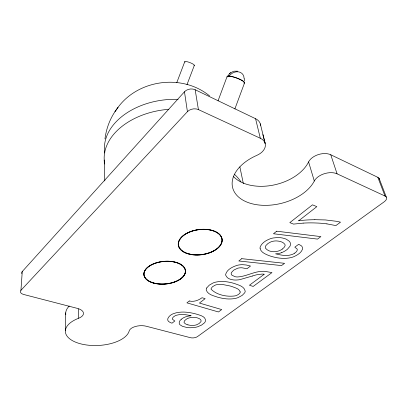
<?xml version="1.0" encoding="UTF-8"?>
<svg xmlns="http://www.w3.org/2000/svg" width="407" height="407" viewBox="0 0 407 407"><rect width="100%" height="100%" fill="white"/><g stroke="black" fill="none" stroke-linecap="round" stroke-linejoin="round"><path stroke-width="0.61" d="M233.318 176.384A41.952 26.948 -13.7 0 0 272.888 185.185A41.952 26.948 -13.7 0 0 308.587 161.92A13.726 8.45 -16.4 0 1 330.749 154.757L377.844 177.335L385.017 196.032A6.843 3.775 -17.3 0 1 384.381 201.668L197.537 336.558A5.128 2.406 -6.5 0 1 190.425 337.688L146.199 326.226A11.045 5.291 -4.4 0 0 129.187 330.957A32.082 15.415 -2.7 0 1 80.978 343.92A32.082 15.415 -2.7 0 1 78.653 318.249L78.693 308.918M65.379 330.677L65.72 312.841M78.653 318.249A11.778 5.866 -1.4 0 0 77.432 308.404L23.759 294.495A5.998 3.103 0.9 0 1 20.935 290.323L22.258 271.535L184.468 91.789A7.647 5.647 -9.7 0 1 195.157 89.744L255.565 118.707A14.504 9.921 -13.4 0 1 260.556 125.336M244.546 80.901L244.556 78.617M104.965 138.843C106.313 128.48 110.048 118.366 116.214 109.895M234.88 108.918L244.582 82.799M218.04 100.844L227.086 76.567M176.74 82.728L184.793 61.63M186.981 84.661L194.353 65.329M227.889 75.911L229.894 73.311M116.519 109.483C136.406 79.68 181.914 73.067 209.569 95.92M114.947 111.681L118.066 107.29M20.935 290.323L187.423 111.671A7.87 5.632 -9.5 0 1 198.423 109.595L260.317 138.268A14.896 9.86 -12.9 0 1 256.802 155.382A43.03 26.704 -13.3 0 0 245.848 201.628A43.03 26.704 -13.3 0 0 314.306 181.013A14.072 8.364 -15.9 0 1 337.082 173.83L385.017 196.032M181.334 319.23L180.215 320.334A12.332 5.973 -6.5 0 0 179.243 322.298L179.248 323.433A9.458 4.579 -6.4 0 0 179.955 324.761L182.428 326.302L186.772 327.467A13.777 6.685 -6.6 0 0 190.858 327.737L195.299 327.325A10.684 5.164 -6.6 0 0 197.726 326.75L201.536 325.091L204.37 322.919A12.022 5.825 -6.6 0 0 205.357 321.357C206.486 316.28 199.328 315.166 195.894 313.96C189.677 312.322 183.079 311.355 176.709 312.698A11.014 5.403 -6.1 0 0 174.003 313.522C170.289 314.275 164.311 319.999 170.075 322.42A10.104 4.945 -6 0 0 172.034 323.158L174.812 321.016L172.461 319.261A5.525 2.707 -6 0 1 172.38 318.376L173.28 317.043L175.081 315.812A6.878 3.373 -6 0 1 176.684 315.181C181.42 313.868 186.442 314.642 191.137 315.766A10.77 5.225 -6.5 0 0 185.612 316.844A12.505 6.059 -6.5 0 0 181.364 319.241M230.179 73.067L233.486 71.322M229.563 73.591L230.596 72.711M282.387 249.018L284.218 247.329L285.048 245.803A6.217 3.404 -11.5 0 0 285.042 244.872A8.211 4.497 -11.4 0 0 284.768 244.215C282.875 241.733 279.411 241.112 276.47 240.924A8.979 4.93 -11.3 0 0 273.718 241.122L273.265 241.209A7.779 4.279 -11.3 0 0 270.711 241.962L268.076 243.427L266.025 245.411A8.313 4.569 -11.2 0 0 265.359 247.354L265.374 247.593A6.98 3.836 -11.2 0 0 265.567 248.29C268.493 251.867 274.155 252.452 278.363 251.043A9.554 5.24 -11.3 0 0 282.392 249.018M298.667 220.792L316.849 206.659L312.515 204.833L289.809 222.629L293.549 224.104L303.144 223.122M294.739 253.134L294.017 253.586A8.206 4.426 -11.8 0 1 291.544 254.665C286.314 256.4 280.738 255.067 275.559 253.826L278.398 253.52A9.585 5.23 -11.4 0 0 281.659 252.62M252.309 276.032L239.804 279.655A13.879 7.362 -9.1 0 1 238.197 279.889L236.411 280.026A11.64 6.161 -9.1 0 1 233.074 279.863L231.517 279.558A14.026 7.438 -9.1 0 1 230.067 279.121L229.634 278.958A12.79 6.777 -9.1 0 1 227.203 277.482L225.819 275.458A9.712 5.149 -8.9 0 1 225.646 274.44C226.903 269.454 232.524 266.865 237.016 265.379A11.081 5.891 -9.2 0 1 239.525 264.881L240.384 264.779A12.337 6.553 -9.2 0 1 242.633 264.682L246.235 264.998L250.503 266.046L246.968 268.752L242.007 267.786A8.221 4.36 -9.1 0 0 240.252 267.801L239.153 267.923A6.873 3.653 -9.2 0 0 237.566 268.264L233.725 270.131L231.481 272.461A7.311 3.877 -9.1 0 0 231.232 273.931A7.092 3.76 -9.1 0 0 231.985 275.234L235.017 276.679A7.484 3.968 -9.1 0 0 237.444 276.969C246.352 276.562 254.319 271.159 263.319 271.281A19.658 10.129 -9.8 0 1 264.947 271.352L271.957 272.609L253.169 286.431L249.435 285.231L264.28 274.226A9.453 4.894 -9.9 0 0 261.996 274.084L256.71 274.776A29.579 14.973 -9.9 0 0 252.315 276.043M233.918 71.2L237.683 71.184M228.714 76.216L229.4 76.236M314.865 219.678L325.407 219.943L336.309 221.276A66.641 35.139 -12.1 0 1 340.506 222.181L335.882 225.585L327.706 224.028A48.189 25.727 -12.5 0 0 326.928 223.906M187.917 324.862L190.074 325.285A9.605 4.66 -6.6 0 0 193.89 325.341L194.668 325.249A5.907 2.854 -6.6 0 0 196.489 324.832L199.043 323.585L200.865 321.744A6.797 3.292 -6.6 0 0 201.038 320.574L200.91 320.192A8.654 4.192 -6.6 0 0 199.41 318.712L197.619 317.964A13.39 6.461 -6.4 0 0 196.418 317.648L192.343 317.318A6.232 3.027 -6.5 0 0 190.776 317.521L189.306 317.872A7.957 3.856 -6.5 0 0 186.564 319.032L184.549 320.726L184.015 322.171A5.052 2.452 -6.4 0 0 184.234 322.715L184.676 323.209A10.424 5.062 -6.6 0 0 187.907 324.872M379.126 178.408L386.309 197.09M330.749 154.757L337.082 173.83M308.587 161.92L314.306 181.013M262.917 134.651L265.15 143.396L260.312 123.876M255.565 118.707L260.317 138.268M239.876 166.916L243.34 183.582M195.157 89.744L198.423 109.595M184.468 91.789L187.423 111.671M260.068 248.214C260.75 252.35 265.278 254.07 268.701 255.484A54.904 30.622 -13.2 0 0 270.864 256.232C277.274 258.211 284.218 259.132 290.832 257.636A12.434 6.7 -11.8 0 0 293.834 256.685C297.217 255.128 301.043 253.017 302.467 249.359A10.089 5.439 -12 0 0 302.579 248.346L302.401 247.4A11.243 6.064 -11.9 0 0 301.287 245.757L298.692 244.281L294.816 247.176L297.085 248.977A6.125 3.302 -11.9 0 1 297.242 249.934L297.024 250.712A8.186 4.416 -11.8 0 1 294.719 253.123M104.217 160.017L104.803 180.947M377.844 177.335A6.68 3.821 -17.8 0 1 379.472 179.716M65.786 314.596A31.461 15.741 -2.5 0 1 69.251 306.023M21.83 273.606A5.871 3.159 1.2 0 1 22.258 271.535M234.432 174.318A70.314 43.534 -6.6 0 1 240.929 181.848M104.741 163.99A66.02 44.521 -6.7 0 1 168.854 109.315M104.792 152.996A64.911 44.495 -6.7 0 1 178.113 99.354M281.664 252.625A15.059 8.267 -11.3 0 0 286.482 249.959A19.343 10.663 -11.2 0 0 287.5 249.15L289.876 246.372A12.118 6.639 -11.5 0 0 290.471 244.434L290.379 243.294A13.482 7.392 -11.4 0 0 289.28 241.239L286.462 239.296A20.233 11.065 -11.1 0 0 284.773 238.624L282.361 237.988A16.407 8.995 -11.2 0 0 276.984 237.596L273.295 237.968A11.635 6.41 -11.3 0 0 270.431 238.69C266.437 240.15 262.276 242.526 260.348 246.479A12.327 6.771 -11.2 0 0 260.068 248.214M298.672 220.752A79.217 41.387 -11.7 0 1 314.845 219.714M303.149 223.117A71.978 37.744 -11.6 0 1 316.066 222.995A75.463 39.398 -11.6 0 1 326.953 223.875M185.017 62.154A5.128 0.972 21.1 0 1 189.759 62.536A5.128 0.972 21.1 0 1 193.971 65.547M227.203 77.015A9.29 1.882 19.9 0 1 236.742 77.986A9.29 1.882 19.9 0 1 243.991 83.201M227.503 76.74A8.842 1.791 19.9 0 1 236.788 78.103A8.842 1.791 19.9 0 1 244.002 82.86M229.049 76.216A8.964 7.443 -40.5 0 1 238.41 71.825A8.964 7.443 -40.5 0 1 244.073 78.465M240.206 291.936L240.181 292.231A6.141 3.129 -8.6 0 1 239.809 293.106L239.001 293.981A8.491 4.329 -8.5 0 1 237.978 294.709L236.894 295.279A6.843 3.485 -8.5 0 1 235.271 295.858C227.137 297.12 217.007 295.111 211.131 289.291A5.952 3.078 -7.9 0 1 211.162 288.492L212.408 286.787L215.161 285.149A6.456 3.342 -8 0 1 216.56 284.722L222.186 284.417L230.036 285.968A58.282 28.765 -6.7 0 1 232.244 286.645C235.058 287.841 239.28 288.578 240.206 291.936M206.685 287.993L206.481 288.446A11.274 5.83 -7.9 0 0 206.278 290.211C207.936 294.683 213.487 295.691 217.486 297.141C223.285 298.774 229.487 299.659 235.45 298.387A11.075 5.637 -8.5 0 0 237.907 297.67L242.19 295.39L244.673 292.852A10.989 5.601 -8.6 0 0 245.202 291.178C244.398 286.258 238.304 285.007 234.361 283.486C228.383 281.705 221.952 280.733 215.786 282.112A11.004 5.703 -8 0 0 213.085 282.972L209.239 285.18L206.685 287.993M241.778 258.664L238.828 260.984L281.512 265.578L284.585 263.319L241.778 258.664M276.719 231.196L273.468 233.75L317.511 239.097L320.884 236.615L276.719 231.196M189.275 300.997L186.91 302.849L218.457 311.966L221.718 309.569L199.425 303.057L205.153 298.652L202.04 297.726C198.387 300.458 193.844 302.086 189.275 300.997M154.116 283.267A20.94 11.365 -5.5 0 0 185.551 271.372A20.94 11.365 -5.5 0 0 154.385 263.502A20.94 11.365 -5.5 0 0 154.116 283.267M153.444 282.875A20.788 11.284 -5.5 0 0 185.363 271.734A20.788 11.284 -5.5 0 0 155.209 263.166A20.788 11.284 -5.5 0 0 153.444 282.875M189.687 254.283A22.12 12.653 -7.6 0 0 222.207 239.891A22.12 12.653 -7.6 0 0 188.777 232.321A22.12 12.653 -7.6 0 0 189.687 254.283M189.52 254.019A21.958 12.566 -7.6 0 0 222.034 239.937A21.958 12.566 -7.6 0 0 189.067 232.168A21.958 12.566 -7.6 0 0 189.52 254.019M153.454 283.013A20.788 11.284 -5.5 0 0 185.383 271.871A20.788 11.284 -5.5 0 0 155.22 263.309A20.788 11.284 -5.5 0 0 153.454 283.013M189.535 254.161A21.963 12.566 -7.6 0 0 222.059 240.074A21.963 12.566 -7.6 0 0 189.087 232.311A21.963 12.566 -7.6 0 0 189.535 254.161"/></g></svg>
